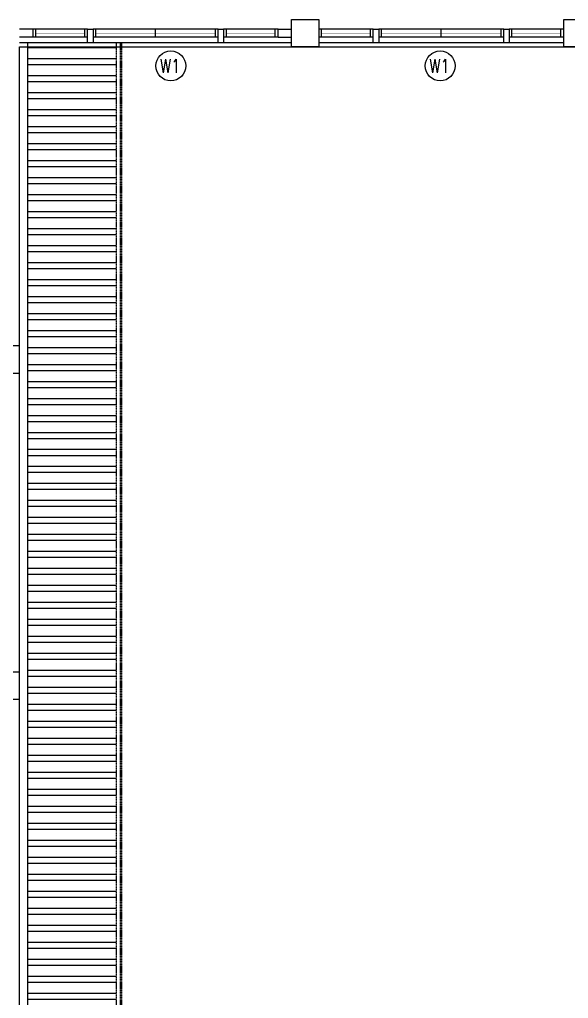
# Model space of a CAD drawing. Header units: feet. Extents: x 1613173 to 1750704, y -859418 to -757301.
# Drawn here: x 1650710 to 1660797, y -802174 to -784174 of the extents above; entities that cross this region are included whole.
import ezdxf

# ---------------------------------------------------------------- set-up
doc = ezdxf.new("R2010")
doc.units = ezdxf.units.FT
doc.header["$LTSCALE"] = 13
doc.header["$MEASUREMENT"] = 0
doc.linetypes.add('DASHED2', pattern=[0.375, 0.25, -0.125])
doc.layers.get('0').update_dxf_attribs({"linetype": 'CONTINUOUS'})
for name, color, linetype in [('COL', 3, 'CONTINUOUS'), ('DEMOLISH-WORKS', 8, 'DASHED2'), ('FLASH', 35, 'CONTINUOUS'), ('LINE', 7, 'CONTINUOUS'), ('WALL', 2, 'CONTINUOUS'), ('WIN', 5, 'CONTINUOUS'), ('WIN-T', 7, 'CONTINUOUS')]:
    doc.layers.add(name, color=color, linetype=linetype)
doc.styles.add('ROMANS', font='romans')

msp = doc.modelspace()

# ---------------------------------------------------------------- hatches: boundary and pattern name
at = {"layer": 'DEMOLISH-WORKS', "ltscale": 0.7}
h = msp.add_hatch(dxfattribs=at)
h.set_pattern_fill('STEEL', color=0, scale=2500, angle=315, style=0)
h.set_pattern_definition([(0, (0, 0), (1e-13, 312.5), []), (0, (110.5, 110.5), (1e-13, 312.5), [])])
h.paths.add_polyline_path([(1650860.2, -808249.1), (1652485.2, -808249.1), (1652485.2, -784599.1), (1650860.2, -784599.1)])

# ---------------------------------------------------------------- linework, layer by layer
at = {"color": 0}
for p, q in [((1655710.2, -784599.1), (1650710.2, -784599.1)), ((1660710.2, -784599.1), (1656210.2, -784599.1))]:
    msp.add_line(p, q, dxfattribs=at)
at = {"layer": 'COL', "color": 0}
for points in [[(1655710.2, -784174.1), (1656210.2, -784174.1), (1656210.2, -784674.1), (1655710.2, -784674.1)], [(1660710.2, -784174.1), (1661210.2, -784174.1), (1661210.2, -784674.1), (1660710.2, -784674.1)], [(1650710.2, -790174.1), (1649960.2, -790174.1), (1649960.2, -790674.1), (1650710.2, -790674.1)], [(1650710.2, -796174.1), (1649960.2, -796174.1), (1649960.2, -796674.1), (1650710.2, -796674.1)]]:
    msp.add_lwpolyline(points, close=True, dxfattribs=at)
at = {"layer": 'DEMOLISH-WORKS', "color": 0, "ltscale": 0.7}
for p, q in [((1652485.2, -784599.1), (1652485.2, -808249.1)), ((1652560.2, -784599.1), (1652560.2, -808249.1)), ((1652585.2, -784599.1), (1652585.2, -808249.1))]:
    msp.add_line(p, q, dxfattribs=at)
msp.add_lwpolyline([(1652485.2, -784599.1), (1652485.2, -808249.1)], dxfattribs=at)
at = {"layer": 'FLASH', "color": 0}
msp.add_line((1650860.2, -808249.1), (1650860.2, -784599.1), dxfattribs=at)
at = {"layer": 'LINE', "color": 0}
for p, q in [((1650710.2, -808174.1), (1650710.2, -784674.1)), ((1650710.2, -784674.1), (1674710.2, -784674.1))]:
    msp.add_line(p, q, dxfattribs=at)
at = {"layer": 'WALL', "color": 0}
for p, q in [((1650960.2, -784349.1), (1650710.2, -784349.1)), ((1650960.2, -784499.1), (1650960.2, -784349.1)), ((1655460.2, -784499.1), (1655460.2, -784349.1)), ((1655460.2, -784349.1), (1655710.2, -784349.1)), ((1650960.2, -784499.1), (1650710.2, -784499.1)), ((1655460.2, -784499.1), (1655710.2, -784499.1))]:
    msp.add_line(p, q, dxfattribs=at)
for points in [[(1651960.2, -784599.1), (1651960.2, -784349.1), (1652060.2, -784349.1), (1652060.2, -784599.1)], [(1654360.2, -784599.1), (1654360.2, -784349.1), (1654460.2, -784349.1), (1654460.2, -784599.1)], [(1657210.2, -784599.1), (1657210.2, -784349.1), (1657310.2, -784349.1), (1657310.2, -784599.1)], [(1659610.2, -784599.1), (1659610.2, -784349.1), (1659710.2, -784349.1), (1659710.2, -784599.1)]]:
    msp.add_lwpolyline(points, close=True, dxfattribs=at)
at = {"layer": 'WIN', "color": 0}
for p, q in [((1651960.2, -784349.1), (1650960.2, -784349.1)), ((1651010.2, -784499.1), (1651010.2, -784349.1)), ((1651910.2, -784499.1), (1651910.2, -784349.1)), ((1654360.2, -784349.1), (1652060.2, -784349.1)), ((1652110.2, -784499.1), (1652110.2, -784349.1)), ((1653210.2, -784499.1), (1653210.2, -784349.1)), ((1654310.2, -784499.1), (1654310.2, -784349.1)), ((1655460.2, -784349.1), (1654460.2, -784349.1)), ((1654510.2, -784499.1), (1654510.2, -784349.1)), ((1655410.2, -784499.1), (1655410.2, -784349.1)), ((1657210.2, -784349.1), (1656210.2, -784349.1)), ((1656260.2, -784499.1), (1656260.2, -784349.1)), ((1657160.2, -784499.1), (1657160.2, -784349.1)), ((1659610.2, -784349.1), (1657310.2, -784349.1)), ((1657360.2, -784499.1), (1657360.2, -784349.1)), ((1658460.2, -784499.1), (1658460.2, -784349.1)), ((1659560.2, -784499.1), (1659560.2, -784349.1)), ((1660710.2, -784349.1), (1659710.2, -784349.1)), ((1659760.2, -784499.1), (1659760.2, -784349.1)), ((1660660.2, -784499.1), (1660660.2, -784349.1)), ((1651960.2, -784499.1), (1650960.2, -784499.1)), ((1654360.2, -784499.1), (1652060.2, -784499.1)), ((1655460.2, -784499.1), (1654460.2, -784499.1)), ((1657210.2, -784499.1), (1656210.2, -784499.1)), ((1659610.2, -784499.1), (1657310.2, -784499.1)), ((1660710.2, -784499.1), (1659710.2, -784499.1))]:
    msp.add_line(p, q, dxfattribs=at)
at = {"layer": 'WIN', "color": 0, "const_width": 10, "flags": 128}
for points in [[(1651910.2, -784424.1), (1651010.2, -784424.1)], [(1654310.2, -784424.1), (1652110.2, -784424.1)], [(1654510.2, -784424.1), (1655410.2, -784424.1)], [(1657160.2, -784424.1), (1656260.2, -784424.1)], [(1659560.2, -784424.1), (1657360.2, -784424.1)], [(1659760.2, -784424.1), (1660660.2, -784424.1)]]:
    msp.add_lwpolyline(points, dxfattribs=at)
at = {"layer": 'WIN-T', "color": 0}
for centre in [(1653489.3, -785026.5), (1658440.6, -785026.5)]:
    msp.add_circle(centre, 275, dxfattribs=at)

# ---------------------------------------------------------------- texts
at = {"layer": 'WIN-T', "color": 0, "style": 'ROMANS', "width": 0.8}
for p in [(1653288.5, -785152.3), (1658239.9, -785152.3)]:
    msp.add_text('W1', height=250, dxfattribs=at).set_placement(p)

doc.saveas('drawing.dxf')
